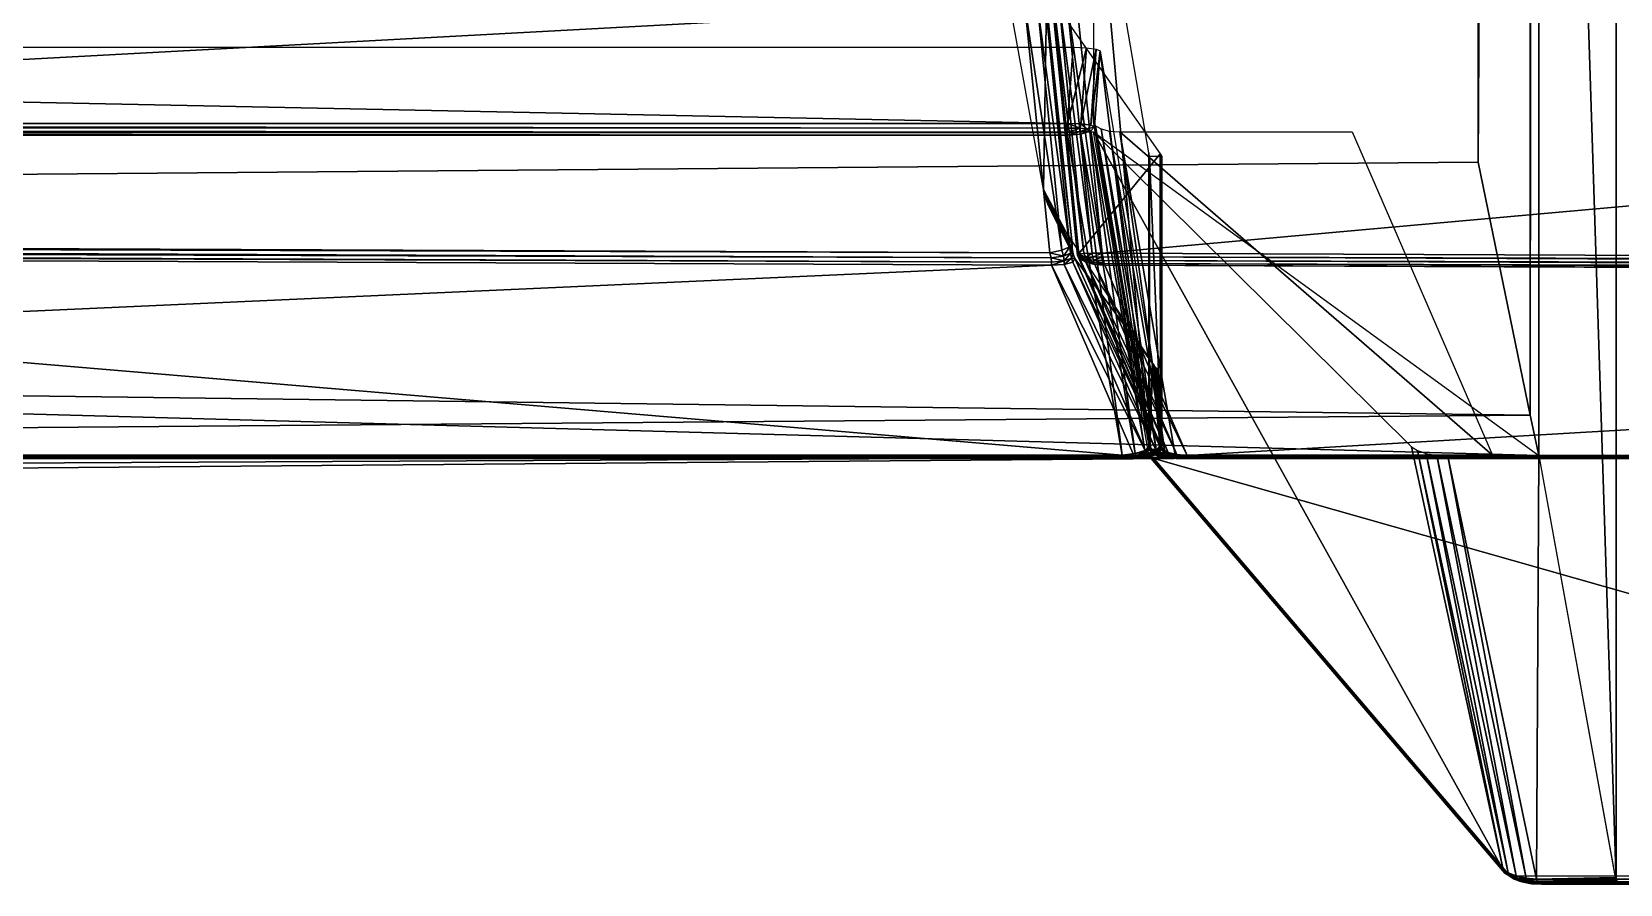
# Model space of a CAD drawing. Extents: x -683 to 86, y -225 to -3.
# Drawn here: x -88.9 to -53.58, y -225.09 to -206.13 of the extents above; entities that cross this region are included whole.
import ezdxf

# ---------------------------------------------------------------- set-up
doc = ezdxf.new("R2010")
doc.units = 0
doc.header["$MEASUREMENT"] = 0
doc.layers.get('0').update_dxf_attribs({"linetype": 'CONTINUOUS'})

msp = doc.modelspace()

# ---------------------------------------------------------------- linework, layer by layer
for points in [[(-55.388, -12.787, 1.296), (-55.58, -13.686, -0.913), (-55.58, -214.654, -0.913)], [(-55.388, -12.787, 1.296), (-55.58, -214.654, -0.913), (-55.388, -215.552, 1.296)], [(-55.58, -13.686, -0.913), (-56.735, -19.311, -12.591), (-56.735, -209.029, -12.591)], [(-55.58, -13.686, -0.913), (-56.735, -209.029, -12.591), (-55.58, -214.654, -0.913)], [(-56.735, -19.311, -12.591), (-325.08, -17.108, -7.264), (-325.08, -211.232, -7.264)], [(-56.735, -19.311, -12.591), (-325.08, -211.232, -7.264), (-56.735, -209.029, -12.591)], [(-53.668, -225.052, 18.028), (-53.668, -181.176, 18.028), (-55.388, -171.676, 1.296)], [(-53.668, -225.052, 18.028), (-55.388, -171.676, 1.296), (-55.388, -215.552, 1.296)], [(-29.579, -225.052, 61.826), (-29.579, -181.176, 61.826), (-53.668, -181.176, 18.028)], [(-29.579, -225.052, 61.826), (-53.668, -181.176, 18.028), (-53.668, -225.052, 18.028)], [(-162.328, -190.805, 146.774), (6.573, -207.399, 91.289), (-162.581, -189.091, 146.189)], [(6.437, -209.303, 91.805), (-162.717, -190.995, 146.705), (-166.467, -190.995, 145.494)], [(-162.835, -191.038, 146.753), (6.767, -209.317, 91.824), (-162.573, -190.992, 146.786)], [(-162.835, -191.038, 146.753), (6.625, -209.379, 91.754), (6.767, -209.317, 91.824)], [(-162.717, -190.995, 146.705), (6.642, -209.274, 91.873), (-162.506, -190.967, 146.771)], [(-162.717, -190.995, 146.705), (6.437, -209.303, 91.805), (6.642, -209.274, 91.873)], [(-162.573, -190.992, 146.786), (6.839, -209.221, 91.868), (-162.387, -190.906, 146.793)], [(-162.573, -190.992, 146.786), (6.767, -209.317, 91.824), (6.839, -209.221, 91.868)], [(-162.506, -190.967, 146.771), (6.792, -209.198, 91.923), (-162.349, -190.891, 146.819)], [(-162.506, -190.967, 146.771), (6.642, -209.274, 91.873), (6.792, -209.198, 91.923)], [(-162.387, -190.906, 146.793), (6.826, -209.113, 91.874), (-162.328, -190.805, 146.774)], [(-162.387, -190.906, 146.793), (6.839, -209.221, 91.868), (6.826, -209.113, 91.874)], [(-162.349, -190.891, 146.819), (6.846, -209.095, 91.942), (-162.291, -190.789, 146.836)], [(-162.349, -190.891, 146.819), (6.792, -209.198, 91.923), (6.846, -209.095, 91.942)], [(-162.328, -190.805, 146.774), (6.826, -209.113, 91.874), (6.573, -207.399, 91.289)], [(3.431, -211.397, 86.69), (-164.184, -192.99, 141.775), (-164.168, -193.02, 141.62)], [(3.215, -211.394, 86.626), (-164.168, -193.02, 141.62), (-164.097, -193.012, 141.445)], [(3.431, -211.397, 86.69), (-164.168, -193.02, 141.62), (3.215, -211.394, 86.626)], [(3.059, -211.342, 86.567), (-164.097, -193.012, 141.445), (-163.991, -192.968, 141.296)], [(3.215, -211.394, 86.626), (-164.097, -193.012, 141.445), (3.059, -211.342, 86.567)], [(-3.931, -205.783, 87.686), (2.996, -211.253, 86.526), (-163.991, -192.968, 141.296)], [(3.059, -211.342, 86.567), (-163.991, -192.968, 141.296), (2.996, -211.253, 86.526)], [(-64.063, -215.318, 17.992), (-64.063, -208.818, 17.992), (-65.294, -201.633, 1.412)], [(-64.063, -215.318, 17.992), (-65.294, -201.633, 1.412), (-65.294, -208.134, 1.412)], [(-66.334, -205.514, 90.853), (-66.402, -209.633, 88.822), (-67.2, -205.246, 89.194)], [(-66.817, -205.542, 91.071), (-65.993, -210.985, 90.222), (-66.54, -205.539, 91.03)], [(-66.817, -205.542, 91.071), (-66.261, -211.045, 90.257), (-65.993, -210.985, 90.222)], [(-66.54, -205.539, 91.03), (-65.814, -210.912, 90.152), (-66.362, -205.529, 90.95)], [(-66.54, -205.539, 91.03), (-65.993, -210.985, 90.222), (-65.814, -210.912, 90.152)], [(-66.334, -205.514, 90.853), (-65.767, -210.845, 90.063), (-66.402, -209.633, 88.822)], [(-66.362, -205.529, 90.95), (-65.767, -210.845, 90.063), (-66.334, -205.514, 90.853)], [(-66.362, -205.529, 90.95), (-65.814, -210.912, 90.152), (-65.767, -210.845, 90.063)], [(-66.215, -205.402, 90.867), (-65.618, -211.076, 90.096), (-66.186, -205.38, 90.941)], [(-65.649, -211.098, 90.025), (-66.215, -205.402, 90.867), (-63.808, -208.845, 79.016)], [(-66.215, -205.402, 90.867), (-65.649, -211.098, 90.025), (-65.618, -211.076, 90.096)], [(-66.186, -205.38, 90.941), (-65.503, -211.059, 90.153), (-66.073, -205.362, 90.999)], [(-66.186, -205.38, 90.941), (-65.618, -211.076, 90.096), (-65.503, -211.059, 90.153)], [(-66.073, -205.362, 90.999), (-65.32, -211.05, 90.187), (-65.894, -205.35, 91.033)], [(-66.073, -205.362, 90.999), (-65.503, -211.059, 90.153), (-65.32, -211.05, 90.187)], [(-65.894, -205.35, 91.033), (-65.099, -211.05, 90.192), (-65.674, -205.346, 91.035)], [(-65.894, -205.35, 91.033), (-65.32, -211.05, 90.187), (-65.099, -211.05, 90.192)], [(-65.868, -208.165, 1.495), (-149.039, -208.165, 3.172), (-148.915, -206.473, 3.817)], [(-65.868, -208.165, 1.495), (-148.915, -206.473, 3.817), (-65.744, -206.473, 2.14)], [(-65.868, -208.165, 1.495), (-65.744, -206.473, 2.14), (-65.449, -206.484, 2.158)], [(-65.868, -208.165, 1.495), (-65.449, -206.484, 2.158), (-65.573, -208.175, 1.513)], [(-65.573, -208.175, 1.513), (-65.449, -206.484, 2.158), (-65.229, -206.512, 2.218)], [(-65.573, -208.175, 1.513), (-65.229, -206.512, 2.218), (-65.352, -208.203, 1.573)], [(-65.352, -208.203, 1.573), (-65.229, -206.512, 2.218), (-65.144, -206.55, 2.305)], [(-65.352, -208.203, 1.573), (-65.144, -206.55, 2.305), (-65.267, -208.241, 1.66)], [(-64.055, -215.34, 18.041), (-65.267, -208.241, 1.66), (-65.144, -206.55, 2.305)], [(-64.055, -215.34, 18.041), (-65.144, -206.55, 2.305), (-63.99, -213.553, 18.38)], [(-65.869, -208.429, 1.6), (-149.072, -208.429, 3.277), (-149.07, -208.366, 3.199)], [(-65.874, -208.366, 1.521), (-149.07, -208.366, 3.199), (-149.058, -208.268, 3.163)], [(-65.869, -208.429, 1.6), (-149.07, -208.366, 3.199), (-65.874, -208.366, 1.521)], [(-65.873, -208.269, 1.483), (-149.058, -208.268, 3.163), (-149.039, -208.165, 3.172)], [(-65.874, -208.366, 1.521), (-149.058, -208.268, 3.163), (-65.873, -208.269, 1.483)], [(-65.873, -208.269, 1.483), (-149.039, -208.165, 3.172), (-65.868, -208.165, 1.495)], [(-65.874, -208.366, 1.521), (-65.873, -208.269, 1.483), (-65.59, -208.275, 1.502)], [(-65.874, -208.366, 1.521), (-65.59, -208.275, 1.502), (-65.591, -208.343, 1.529)], [(-65.869, -208.429, 1.6), (-65.874, -208.366, 1.521), (-65.591, -208.343, 1.529)], [(-65.868, -208.165, 1.495), (-65.59, -208.275, 1.502), (-65.873, -208.269, 1.483)], [(-65.869, -208.429, 1.6), (-65.591, -208.343, 1.529), (-65.574, -208.404, 1.604)], [(-64.65, -215.543, 18.018), (-65.869, -208.429, 1.6), (-65.574, -208.404, 1.604)], [(-65.868, -208.165, 1.495), (-65.573, -208.175, 1.513), (-65.59, -208.275, 1.502)], [(-65.435, -208.295, 1.544), (-65.591, -208.343, 1.529), (-65.59, -208.275, 1.502)], [(-65.353, -208.335, 1.626), (-65.591, -208.343, 1.529), (-65.435, -208.295, 1.544)], [(-65.353, -208.335, 1.626), (-65.574, -208.404, 1.604), (-65.591, -208.343, 1.529)], [(-65.573, -208.175, 1.513), (-65.435, -208.295, 1.544), (-65.59, -208.275, 1.502)], [(-64.361, -215.511, 18.012), (-65.574, -208.404, 1.604), (-65.353, -208.335, 1.626)], [(-64.65, -215.543, 18.018), (-65.574, -208.404, 1.604), (-64.361, -215.511, 18.012)], [(-65.573, -208.175, 1.513), (-65.352, -208.203, 1.573), (-65.435, -208.295, 1.544)], [(-65.267, -208.241, 1.66), (-65.435, -208.295, 1.544), (-65.352, -208.203, 1.573)], [(-65.267, -208.241, 1.66), (-65.353, -208.335, 1.626), (-65.435, -208.295, 1.544)], [(-64.146, -215.438, 18.021), (-65.353, -208.335, 1.626), (-65.267, -208.241, 1.66)], [(-64.361, -215.511, 18.012), (-65.353, -208.335, 1.626), (-64.146, -215.438, 18.021)], [(-64.063, -215.318, 17.992), (-65.294, -208.134, 1.412), (-65.25, -208.218, 1.411)], [(-64.146, -215.438, 18.021), (-65.267, -208.241, 1.66), (-64.055, -215.34, 18.041)], [(-64.063, -215.318, 17.992), (-65.25, -208.218, 1.411), (-64.019, -215.398, 17.982)], [(-64.019, -215.398, 17.982), (-65.25, -208.218, 1.411), (-65.122, -208.289, 1.408)], [(-64.019, -215.398, 17.982), (-65.122, -208.289, 1.408), (-63.892, -215.469, 17.979)], [(-63.892, -215.469, 17.979), (-65.122, -208.289, 1.408), (-64.932, -208.336, 1.404)], [(-63.892, -215.469, 17.979), (-64.932, -208.336, 1.404), (-63.7, -215.52, 17.984)], [(-63.7, -215.52, 17.984), (-64.932, -208.336, 1.404), (-64.707, -208.353, 1.4)], [(-64.707, -208.353, 1.4), (-59.541, -208.353, 1.296), (-56.417, -215.543, 17.852)], [(-64.707, -208.353, 1.4), (-56.417, -215.543, 17.852), (-63.474, -215.544, 17.994)], [(-63.7, -215.52, 17.984), (-64.707, -208.353, 1.4), (-63.474, -215.544, 17.994)], [(-65.649, -211.098, 90.025), (-63.808, -208.845, 79.016), (-63.801, -215.331, 79.017)], [(-64.058, -215.356, 18.091), (-64.058, -208.85, 18.08), (-64.063, -208.818, 17.992)], [(-64.058, -215.356, 18.091), (-64.063, -208.818, 17.992), (-64.063, -215.318, 17.992)], [(-64.053, -215.388, 18.198), (-64.053, -208.876, 18.183), (-64.058, -208.85, 18.08)], [(-64.053, -215.388, 18.198), (-64.058, -208.85, 18.08), (-64.058, -215.356, 18.091)], [(-64.049, -215.41, 18.297), (-64.05, -208.894, 18.286), (-64.053, -208.876, 18.183)], [(-64.049, -215.41, 18.297), (-64.053, -208.876, 18.183), (-64.053, -215.388, 18.198)], [(-64.048, -215.417, 18.373), (-64.048, -208.9, 18.373), (-64.05, -208.894, 18.286)], [(-64.048, -215.417, 18.373), (-64.05, -208.894, 18.286), (-64.049, -215.41, 18.297)], [(-63.77, -215.417, 78.636), (-63.77, -208.9, 78.636), (-64.048, -208.9, 18.373)], [(-63.77, -215.417, 78.636), (-64.048, -208.9, 18.373), (-64.048, -215.417, 18.373)], [(-63.801, -215.331, 79.017), (-63.808, -208.845, 79.016), (-63.793, -208.866, 78.929)], [(-63.801, -215.331, 79.017), (-63.793, -208.866, 78.929), (-63.789, -215.351, 78.929)], [(-63.789, -215.351, 78.929), (-63.793, -208.866, 78.929), (-63.781, -208.884, 78.826)], [(-63.789, -215.351, 78.929), (-63.781, -208.884, 78.826), (-63.779, -215.374, 78.826)], [(-63.779, -215.374, 78.826), (-63.781, -208.884, 78.826), (-63.773, -208.896, 78.723)], [(-63.779, -215.374, 78.826), (-63.773, -208.896, 78.723), (-63.772, -215.397, 78.723)], [(-63.772, -215.397, 78.723), (-63.773, -208.896, 78.723), (-63.77, -208.9, 78.636)], [(-63.772, -215.397, 78.723), (-63.77, -208.9, 78.636), (-63.77, -215.417, 78.636)], [(-65.763, -210.95, 89.992), (-66.373, -209.77, 88.784), (-66.402, -209.633, 88.822)], [(-65.763, -210.95, 89.992), (-66.402, -209.633, 88.822), (-65.767, -210.845, 90.063)], [(-65.74, -211.07, 89.909), (-66.338, -209.89, 88.702), (-66.373, -209.77, 88.784)], [(-65.74, -211.07, 89.909), (-66.373, -209.77, 88.784), (-65.763, -210.95, 89.992)], [(-65.704, -211.173, 89.838), (-66.307, -209.961, 88.597), (-66.338, -209.89, 88.702)], [(-65.704, -211.173, 89.838), (-66.338, -209.89, 88.702), (-65.74, -211.07, 89.909)], [(-65.704, -211.173, 89.838), (-63.941, -213.55, 78.713), (-66.307, -209.961, 88.597)], [(-66.261, -211.045, 90.257), (-161.606, -210.649, 95.59), (-161.58, -210.758, 95.55)], [(-66.261, -211.045, 90.257), (-161.58, -210.758, 95.55), (-66.236, -211.154, 90.215)], [(-66.236, -211.154, 90.215), (-161.58, -210.758, 95.55), (-161.567, -210.856, 95.47)], [(-66.222, -211.253, 90.138), (-161.567, -210.856, 95.47), (-161.568, -210.92, 95.377)], [(-66.236, -211.154, 90.215), (-161.567, -210.856, 95.47), (-66.222, -211.253, 90.138)], [(-65.767, -210.845, 90.063), (-65.814, -210.912, 90.152), (-65.803, -211.051, 90.097)], [(-65.767, -210.845, 90.063), (-65.803, -211.051, 90.097), (-65.763, -210.95, 89.992)], [(-66.222, -211.253, 90.138), (-161.568, -210.92, 95.377), (-66.223, -211.317, 90.045)], [(-66.261, -211.045, 90.257), (-65.962, -211.119, 90.171), (-65.993, -210.985, 90.222)], [(-66.261, -211.045, 90.257), (-66.236, -211.154, 90.215), (-65.962, -211.119, 90.171)], [(-66.236, -211.154, 90.215), (-65.944, -211.225, 90.094), (-65.962, -211.119, 90.171)], [(-66.236, -211.154, 90.215), (-66.222, -211.253, 90.138), (-65.944, -211.225, 90.094)], [(-66.223, -211.317, 90.045), (-65.941, -211.301, 89.991), (-65.944, -211.225, 90.094)], [(-66.223, -211.317, 90.045), (-65.944, -211.225, 90.094), (-66.222, -211.253, 90.138)], [(-65.814, -210.912, 90.152), (-65.993, -210.985, 90.222), (-65.962, -211.119, 90.171)], [(-65.814, -210.912, 90.152), (-65.962, -211.119, 90.171), (-65.803, -211.051, 90.097)], [(-65.803, -211.051, 90.097), (-65.962, -211.119, 90.171), (-65.944, -211.225, 90.094)], [(-65.803, -211.051, 90.097), (-65.944, -211.225, 90.094), (-65.783, -211.164, 90.018)], [(-65.941, -211.301, 89.991), (-65.783, -211.164, 90.018), (-65.944, -211.225, 90.094)], [(-65.941, -211.301, 89.991), (-65.753, -211.249, 89.916), (-65.783, -211.164, 90.018)], [(-65.941, -211.301, 89.991), (-63.896, -215.442, 79.009), (-65.753, -211.249, 89.916)], [(-65.74, -211.07, 89.909), (-65.763, -210.95, 89.992), (-65.803, -211.051, 90.097)], [(-65.74, -211.07, 89.909), (-65.803, -211.051, 90.097), (-65.783, -211.164, 90.018)], [(-65.704, -211.173, 89.838), (-65.74, -211.07, 89.909), (-65.783, -211.164, 90.018)], [(-65.704, -211.173, 89.838), (-65.783, -211.164, 90.018), (-65.753, -211.249, 89.916)], [(-65.753, -211.249, 89.916), (-63.813, -215.346, 78.978), (-65.704, -211.173, 89.838)], [(-65.753, -211.249, 89.916), (-63.896, -215.442, 79.009), (-63.813, -215.346, 78.978)], [(-65.704, -211.173, 89.838), (-63.813, -215.346, 78.978), (-63.941, -213.55, 78.713)], [(-65.649, -211.098, 90.025), (-65.554, -211.159, 90.087), (-65.618, -211.076, 90.096)], [(-65.649, -211.098, 90.025), (-65.594, -211.18, 90.014), (-65.554, -211.159, 90.087)], [(-65.649, -211.098, 90.025), (-63.801, -215.331, 79.017), (-63.756, -215.413, 79.017)], [(-65.649, -211.098, 90.025), (-63.756, -215.413, 79.017), (-65.594, -211.18, 90.014)], [(-65.618, -211.076, 90.096), (-65.461, -211.141, 90.134), (-65.503, -211.059, 90.153)], [(-65.618, -211.076, 90.096), (-65.554, -211.159, 90.087), (-65.461, -211.141, 90.134)], [(-65.594, -211.18, 90.014), (-65.444, -211.218, 90.074), (-65.554, -211.159, 90.087)], [(-65.594, -211.18, 90.014), (-65.458, -211.251, 90.002), (-65.444, -211.218, 90.074)], [(-65.594, -211.18, 90.014), (-63.756, -215.413, 79.017), (-63.628, -215.483, 79.011)], [(-65.594, -211.18, 90.014), (-63.628, -215.483, 79.011), (-65.458, -211.251, 90.002)], [(-65.554, -211.159, 90.087), (-65.407, -211.19, 90.113), (-65.461, -211.141, 90.134)], [(-65.554, -211.159, 90.087), (-65.444, -211.218, 90.074), (-65.407, -211.19, 90.113)], [(-65.32, -211.05, 90.187), (-65.503, -211.059, 90.153), (-65.461, -211.141, 90.134)], [(-65.32, -211.05, 90.187), (-65.461, -211.141, 90.134), (-65.312, -211.138, 90.161)], [(-65.312, -211.138, 90.161), (-65.461, -211.141, 90.134), (-65.407, -211.19, 90.113)], [(-65.262, -211.301, 89.99), (-65.444, -211.218, 90.074), (-65.458, -211.251, 90.002)], [(-65.458, -211.251, 90.002), (-63.628, -215.483, 79.011), (-63.435, -215.531, 78.999)], [(-65.458, -211.251, 90.002), (-63.435, -215.531, 78.999), (-65.262, -211.301, 89.99)], [(-65.285, -211.258, 90.067), (-65.407, -211.19, 90.113), (-65.444, -211.218, 90.074)], [(-65.262, -211.301, 89.99), (-65.285, -211.258, 90.067), (-65.444, -211.218, 90.074)], [(-65.312, -211.138, 90.161), (-65.407, -211.19, 90.113), (-65.287, -211.205, 90.121)], [(-65.285, -211.258, 90.067), (-65.287, -211.205, 90.121), (-65.407, -211.19, 90.113)], [(-65.099, -211.05, 90.192), (-65.32, -211.05, 90.187), (-65.312, -211.138, 90.161)], [(-65.099, -211.05, 90.192), (-65.312, -211.138, 90.161), (-65.086, -211.135, 90.169)], [(-65.086, -211.135, 90.169), (-65.312, -211.138, 90.161), (-65.287, -211.205, 90.121)], [(-65.086, -211.135, 90.169), (-65.287, -211.205, 90.121), (-65.069, -211.217, 90.121)], [(-65.052, -211.282, 90.054), (-65.069, -211.217, 90.121), (-65.287, -211.205, 90.121)], [(-65.052, -211.282, 90.054), (-65.287, -211.205, 90.121), (-65.285, -211.258, 90.067)], [(2.894, -211.333, 86.39), (-65.099, -211.05, 90.192), (-65.086, -211.135, 90.169)], [(2.894, -211.333, 86.39), (-65.086, -211.135, 90.169), (3.219, -211.417, 86.347)], [(3.219, -211.417, 86.347), (-65.086, -211.135, 90.169), (-65.069, -211.217, 90.121)], [(3.219, -211.417, 86.347), (-65.069, -211.217, 90.121), (3.593, -211.499, 86.277)], [(3.593, -211.499, 86.277), (-65.069, -211.217, 90.121), (-65.052, -211.282, 90.054)], [(-66.223, -211.317, 90.045), (-64.105, -215.515, 79.029), (-65.941, -211.301, 89.991)], [(-66.223, -211.317, 90.045), (-64.392, -215.55, 79.035), (-64.105, -215.515, 79.029)], [(-65.941, -211.301, 89.991), (-64.105, -215.515, 79.029), (-63.896, -215.442, 79.009)], [(-65.036, -211.322, 89.979), (-65.052, -211.282, 90.054), (-65.285, -211.258, 90.067)], [(-65.036, -211.322, 89.979), (-65.285, -211.258, 90.067), (-65.262, -211.301, 89.99)], [(-65.262, -211.301, 89.99), (-63.435, -215.531, 78.999), (-63.207, -215.55, 78.981)], [(-65.262, -211.301, 89.99), (-63.207, -215.55, 78.981), (-65.036, -211.322, 89.979)], [(3.593, -211.499, 86.277), (-65.052, -211.282, 90.054), (3.959, -211.566, 86.192)], [(3.959, -211.566, 86.192), (-65.052, -211.282, 90.054), (-65.036, -211.322, 89.979)], [(-64.055, -215.34, 18.041), (-63.99, -213.553, 18.38), (-63.983, -213.592, 18.495)], [(-64.055, -215.34, 18.041), (-63.983, -213.592, 18.495), (-64.048, -215.377, 18.157)], [(-64.048, -215.377, 18.157), (-63.983, -213.592, 18.495), (-63.978, -213.621, 18.632)], [(-64.048, -215.377, 18.157), (-63.978, -213.621, 18.632), (-64.043, -215.406, 18.294)], [(-64.043, -215.406, 18.294), (-63.978, -213.621, 18.632), (-63.976, -213.631, 18.753)], [(-64.043, -215.406, 18.294), (-63.976, -213.631, 18.753), (-64.041, -215.417, 18.415)], [(-63.802, -215.417, 71.794), (-64.041, -215.417, 18.415), (-63.976, -213.631, 18.753)], [(-63.802, -215.417, 71.794), (-63.976, -213.631, 18.753), (-63.801, -213.591, 71.794)], [(-63.799, -215.368, 78.86), (-63.917, -213.583, 78.595), (-63.941, -213.55, 78.713)], [(-63.799, -215.368, 78.86), (-63.941, -213.55, 78.713), (-63.813, -215.346, 78.978)], [(-63.788, -215.394, 78.722), (-63.897, -213.606, 78.458), (-63.917, -213.583, 78.595)], [(-63.788, -215.394, 78.722), (-63.917, -213.583, 78.595), (-63.799, -215.368, 78.86)], [(-63.783, -215.417, 78.603), (-63.885, -213.614, 78.337), (-63.897, -213.606, 78.458)], [(-63.783, -215.417, 78.603), (-63.897, -213.606, 78.458), (-63.788, -215.394, 78.722)], [(-63.783, -215.417, 78.603), (-63.791, -213.594, 76.794), (-63.885, -213.614, 78.337)], [(-63.802, -215.417, 71.794), (-63.801, -213.591, 71.794), (-63.801, -213.591, 71.921)], [(-63.802, -215.417, 71.794), (-63.801, -213.591, 71.921), (-63.801, -215.417, 71.921)], [(-63.801, -215.417, 71.921), (-63.801, -213.591, 71.921), (-63.8, -213.591, 72.048)], [(-63.801, -215.417, 71.921), (-63.8, -213.591, 72.048), (-63.8, -215.417, 72.048)], [(-63.78, -215.417, 76.413), (-63.8, -215.417, 72.175), (-63.8, -213.591, 72.175)], [(-63.78, -215.417, 76.413), (-63.8, -213.591, 72.175), (-63.78, -213.591, 76.413)], [(-63.8, -215.417, 72.048), (-63.8, -213.591, 72.048), (-63.8, -213.591, 72.175)], [(-63.8, -215.417, 72.048), (-63.8, -213.591, 72.175), (-63.8, -215.417, 72.175)], [(-63.779, -215.417, 76.667), (-63.787, -213.593, 76.667), (-63.791, -213.594, 76.794)], [(-63.783, -215.417, 78.603), (-63.779, -215.417, 76.794), (-63.791, -213.594, 76.794)], [(-63.779, -215.417, 76.667), (-63.791, -213.594, 76.794), (-63.779, -215.417, 76.794)], [(-63.78, -215.417, 76.54), (-63.784, -213.592, 76.54), (-63.787, -213.593, 76.667)], [(-63.78, -215.417, 76.54), (-63.787, -213.593, 76.667), (-63.779, -215.417, 76.667)], [(-63.78, -215.417, 76.413), (-63.78, -213.591, 76.413), (-63.784, -213.592, 76.54)], [(-63.78, -215.417, 76.413), (-63.784, -213.592, 76.54), (-63.78, -215.417, 76.54)], [(-64.361, -215.511, 18.012), (-64.146, -215.438, 18.021), (-64.144, -215.482, 18.144)], [(-64.361, -215.511, 18.012), (-64.144, -215.482, 18.144), (-64.344, -215.55, 18.135)], [(-64.144, -215.482, 18.144), (-64.339, -215.576, 18.264), (-64.344, -215.55, 18.135)], [(-64.144, -215.482, 18.144), (-64.139, -215.508, 18.274), (-64.339, -215.576, 18.264)], [(-64.055, -215.34, 18.041), (-64.144, -215.482, 18.144), (-64.146, -215.438, 18.021)], [(-64.055, -215.34, 18.041), (-64.048, -215.377, 18.157), (-64.144, -215.482, 18.144)], [(-64.048, -215.377, 18.157), (-64.139, -215.508, 18.274), (-64.144, -215.482, 18.144)], [(-64.048, -215.377, 18.157), (-64.043, -215.406, 18.294), (-64.139, -215.508, 18.274)], [(-64.041, -215.417, 18.415), (-64.139, -215.508, 18.274), (-64.043, -215.406, 18.294)], [(-64.041, -215.417, 18.415), (-64.132, -215.517, 18.406), (-64.139, -215.508, 18.274)], [(-63.889, -215.517, 71.802), (-64.132, -215.517, 18.406), (-64.041, -215.417, 18.415)], [(-63.896, -215.442, 79.009), (-64.105, -215.515, 79.029), (-64.079, -215.551, 78.899)], [(-63.896, -215.442, 79.009), (-64.079, -215.551, 78.899), (-63.885, -215.48, 78.879)], [(-64.067, -215.577, 78.768), (-63.885, -215.48, 78.879), (-64.079, -215.551, 78.899)], [(-64.067, -215.577, 78.768), (-63.874, -215.505, 78.749), (-63.885, -215.48, 78.879)], [(-64.063, -215.318, 17.992), (-64.019, -215.398, 17.982), (-63.992, -215.438, 18.088)], [(-64.063, -215.318, 17.992), (-63.992, -215.438, 18.088), (-64.058, -215.356, 18.091)], [(-64.058, -215.356, 18.091), (-63.992, -215.438, 18.088), (-63.987, -215.468, 18.188)], [(-64.058, -215.356, 18.091), (-63.987, -215.468, 18.188), (-64.053, -215.388, 18.198)], [(-64.049, -215.41, 18.297), (-64.053, -215.388, 18.198), (-63.987, -215.468, 18.188)], [(-64.048, -215.417, 18.373), (-64.049, -215.41, 18.297), (-63.984, -215.485, 18.281)], [(-64.049, -215.41, 18.297), (-63.987, -215.468, 18.188), (-63.984, -215.485, 18.281)], [(-64.048, -215.417, 18.373), (-63.984, -215.485, 18.281), (-64.003, -215.495, 18.37)], [(-63.77, -215.417, 78.636), (-64.048, -215.417, 18.373), (-64.003, -215.495, 18.37)], [(-63.889, -215.517, 71.802), (-64.041, -215.417, 18.415), (-63.802, -215.417, 71.794)], [(-64.019, -215.398, 17.982), (-63.892, -215.469, 17.979), (-63.886, -215.505, 18.081)], [(-64.019, -215.398, 17.982), (-63.886, -215.505, 18.081), (-63.992, -215.438, 18.088)], [(-63.77, -215.417, 78.636), (-64.003, -215.495, 18.37), (-63.725, -215.495, 78.629)], [(-64.003, -215.495, 18.37), (-63.984, -215.485, 18.281), (-63.878, -215.551, 18.275)], [(-64.003, -215.495, 18.37), (-63.878, -215.551, 18.275), (-63.876, -215.561, 18.367)], [(-63.992, -215.438, 18.088), (-63.886, -215.505, 18.081), (-63.881, -215.534, 18.181)], [(-63.992, -215.438, 18.088), (-63.881, -215.534, 18.181), (-63.987, -215.468, 18.188)], [(-63.984, -215.485, 18.281), (-63.987, -215.468, 18.188), (-63.881, -215.534, 18.181)], [(-63.984, -215.485, 18.281), (-63.881, -215.534, 18.181), (-63.878, -215.551, 18.275)], [(-63.813, -215.346, 78.978), (-63.896, -215.442, 79.009), (-63.885, -215.48, 78.879)], [(-63.802, -215.417, 71.794), (-63.801, -215.417, 71.921), (-63.893, -215.52, 71.927)], [(-63.802, -215.417, 71.794), (-63.893, -215.52, 71.927), (-63.889, -215.517, 71.802)], [(-63.801, -215.417, 71.921), (-63.8, -215.417, 72.048), (-63.893, -215.52, 72.054)], [(-63.801, -215.417, 71.921), (-63.893, -215.52, 72.054), (-63.893, -215.52, 71.927)], [(-63.8, -215.417, 72.175), (-63.887, -215.517, 72.184), (-63.893, -215.52, 72.054)], [(-63.8, -215.417, 72.175), (-63.893, -215.52, 72.054), (-63.8, -215.417, 72.048)], [(-63.7, -215.52, 17.984), (-63.886, -215.505, 18.081), (-63.892, -215.469, 17.979)], [(-63.868, -215.517, 76.421), (-63.887, -215.517, 72.184), (-63.8, -215.417, 72.175)], [(-63.813, -215.346, 78.978), (-63.885, -215.48, 78.879), (-63.799, -215.368, 78.86)], [(-63.788, -215.394, 78.722), (-63.799, -215.368, 78.86), (-63.885, -215.48, 78.879)], [(-63.788, -215.394, 78.722), (-63.885, -215.48, 78.879), (-63.874, -215.505, 78.749)], [(-63.725, -215.495, 78.629), (-63.876, -215.561, 18.367), (-63.598, -215.561, 78.622)], [(-63.783, -215.417, 78.603), (-63.788, -215.394, 78.722), (-63.874, -215.505, 78.749)], [(-63.783, -215.417, 78.603), (-63.874, -215.505, 78.749), (-63.864, -215.517, 78.622)], [(-63.78, -215.417, 76.413), (-63.78, -215.417, 76.54), (-63.872, -215.52, 76.545)], [(-63.78, -215.417, 76.413), (-63.872, -215.52, 76.545), (-63.868, -215.517, 76.421)], [(-63.78, -215.417, 76.54), (-63.871, -215.52, 76.673), (-63.872, -215.52, 76.545)], [(-63.779, -215.417, 76.794), (-63.866, -215.517, 76.803), (-63.871, -215.52, 76.673)], [(-63.779, -215.417, 76.794), (-63.871, -215.52, 76.673), (-63.779, -215.417, 76.667)], [(-63.78, -215.417, 76.54), (-63.779, -215.417, 76.667), (-63.871, -215.52, 76.673)], [(-63.868, -215.517, 76.421), (-63.8, -215.417, 72.175), (-63.78, -215.417, 76.413)], [(-63.864, -215.517, 78.622), (-63.866, -215.517, 76.803), (-63.779, -215.417, 76.794)], [(-63.864, -215.517, 78.622), (-63.779, -215.417, 76.794), (-63.783, -215.417, 78.603)], [(-63.801, -215.331, 79.017), (-63.789, -215.351, 78.929), (-63.723, -215.44, 78.919)], [(-63.801, -215.331, 79.017), (-63.723, -215.44, 78.919), (-63.756, -215.413, 79.017)], [(-63.789, -215.351, 78.929), (-63.779, -215.374, 78.826), (-63.712, -215.463, 78.823)], [(-63.789, -215.351, 78.929), (-63.712, -215.463, 78.823), (-63.723, -215.44, 78.919)], [(-63.772, -215.397, 78.723), (-63.712, -215.463, 78.823), (-63.779, -215.374, 78.826)], [(-63.77, -215.417, 78.636), (-63.707, -215.481, 78.726), (-63.772, -215.397, 78.723)], [(-63.772, -215.397, 78.723), (-63.707, -215.481, 78.726), (-63.712, -215.463, 78.823)], [(-63.77, -215.417, 78.636), (-63.725, -215.495, 78.629), (-63.707, -215.481, 78.726)], [(-63.756, -215.413, 79.017), (-63.723, -215.44, 78.919), (-63.616, -215.511, 78.914)], [(-63.756, -215.413, 79.017), (-63.616, -215.511, 78.914), (-63.628, -215.483, 79.011)], [(-63.725, -215.495, 78.629), (-63.601, -215.55, 78.72), (-63.707, -215.481, 78.726)], [(-63.725, -215.495, 78.629), (-63.598, -215.561, 78.622), (-63.601, -215.55, 78.72)], [(-63.723, -215.44, 78.919), (-63.712, -215.463, 78.823), (-63.606, -215.535, 78.817)], [(-63.723, -215.44, 78.919), (-63.606, -215.535, 78.817), (-63.616, -215.511, 78.914)], [(-63.707, -215.481, 78.726), (-63.606, -215.535, 78.817), (-63.712, -215.463, 78.823)], [(-63.707, -215.481, 78.726), (-63.601, -215.55, 78.72), (-63.606, -215.535, 78.817)], [(-63.435, -215.531, 78.999), (-63.628, -215.483, 79.011), (-63.616, -215.511, 78.914)], [(-56.182, -224.768, 18.358), (-58.216, -215.361, 1.349), (-58.089, -215.442, 1.348)], [(-56.182, -224.768, 18.358), (-58.089, -215.442, 1.348), (-56.071, -224.836, 18.322)], [(-56.071, -224.836, 18.322), (-58.089, -215.442, 1.348), (-57.891, -215.51, 1.345)], [(-55.388, -215.552, 1.296), (-326.92, -216.881, 4.474), (-327.253, -217.785, 6.693)], [(-160.182, -215.585, 83.249), (-64.392, -215.55, 79.035), (-160.2, -215.55, 83.364)], [(-160.182, -215.585, 83.249), (-64.38, -215.584, 78.918), (-64.392, -215.55, 79.035)], [(-160.164, -215.61, 83.11), (-64.38, -215.584, 78.918), (-160.182, -215.585, 83.249)], [(-160.164, -215.61, 83.11), (-64.368, -215.61, 78.781), (-64.38, -215.584, 78.918)], [(-160.149, -215.62, 82.989), (-64.368, -215.61, 78.781), (-160.164, -215.61, 83.11)], [(-160.149, -215.62, 82.989), (-64.358, -215.62, 78.661), (-64.368, -215.61, 78.781)], [(-159.856, -215.62, 80.929), (-64.367, -215.62, 76.822), (-159.874, -215.62, 81.058)], [(-159.838, -215.62, 80.8), (-64.368, -215.62, 76.693), (-159.856, -215.62, 80.929)], [(-159.856, -215.62, 80.929), (-64.368, -215.62, 76.693), (-64.367, -215.62, 76.822)], [(-159.819, -215.62, 80.671), (-64.368, -215.62, 76.565), (-159.838, -215.62, 80.8)], [(-159.838, -215.62, 80.8), (-64.368, -215.62, 76.565), (-64.368, -215.62, 76.693)], [(-159.819, -215.62, 80.671), (-64.369, -215.62, 76.437), (-64.368, -215.62, 76.565)], [(-159.17, -215.62, 76.112), (-64.388, -215.62, 72.202), (-159.189, -215.62, 76.241)], [(-159.152, -215.62, 75.983), (-64.389, -215.62, 72.074), (-159.17, -215.62, 76.112)], [(-159.17, -215.62, 76.112), (-64.389, -215.62, 72.074), (-64.388, -215.62, 72.202)], [(-159.133, -215.62, 75.854), (-64.389, -215.62, 71.946), (-159.152, -215.62, 75.983)], [(-159.152, -215.62, 75.983), (-64.389, -215.62, 71.946), (-64.389, -215.62, 72.074)], [(-159.133, -215.62, 75.854), (-64.39, -215.62, 71.818), (-64.389, -215.62, 71.946)], [(-64.641, -215.609, 18.266), (-151.184, -215.61, 20.012), (-151.167, -215.581, 19.876)], [(-64.637, -215.62, 18.385), (-151.184, -215.61, 20.012), (-64.641, -215.609, 18.266)], [(-64.646, -215.581, 18.132), (-151.167, -215.581, 19.876), (-151.151, -215.544, 19.762)], [(-64.641, -215.609, 18.266), (-151.167, -215.581, 19.876), (-64.646, -215.581, 18.132)], [(-64.646, -215.581, 18.132), (-151.151, -215.544, 19.762), (-64.65, -215.543, 18.018)], [(-64.65, -215.543, 18.018), (-64.361, -215.511, 18.012), (-64.344, -215.55, 18.135)], [(-64.65, -215.543, 18.018), (-64.344, -215.55, 18.135), (-64.646, -215.581, 18.132)], [(-64.641, -215.609, 18.266), (-64.646, -215.581, 18.132), (-64.344, -215.55, 18.135)], [(-64.641, -215.609, 18.266), (-64.344, -215.55, 18.135), (-64.339, -215.576, 18.264)], [(-64.637, -215.62, 18.385), (-64.641, -215.609, 18.266), (-64.339, -215.576, 18.264)], [(-64.637, -215.62, 18.385), (-64.339, -215.576, 18.264), (-64.347, -215.59, 18.395)], [(-64.39, -215.62, 71.818), (-64.637, -215.62, 18.385), (-64.347, -215.59, 18.395)], [(-64.392, -215.55, 79.035), (-64.079, -215.551, 78.899), (-64.105, -215.515, 79.029)], [(-64.392, -215.55, 79.035), (-64.38, -215.584, 78.918), (-64.079, -215.551, 78.899)], [(-64.39, -215.62, 71.818), (-64.101, -215.59, 71.81), (-64.09, -215.588, 71.935)], [(-64.39, -215.62, 71.818), (-64.09, -215.588, 71.935), (-64.389, -215.62, 71.946)], [(-64.39, -215.62, 71.818), (-64.347, -215.59, 18.395), (-64.101, -215.59, 71.81)], [(-64.388, -215.62, 72.202), (-64.389, -215.62, 72.074), (-64.089, -215.588, 72.063)], [(-64.389, -215.62, 72.074), (-64.389, -215.62, 71.946), (-64.09, -215.588, 71.935)], [(-64.389, -215.62, 72.074), (-64.09, -215.588, 71.935), (-64.089, -215.588, 72.063)], [(-64.388, -215.62, 72.202), (-64.089, -215.588, 72.063), (-64.099, -215.59, 72.193)], [(-64.369, -215.62, 76.437), (-64.388, -215.62, 72.202), (-64.099, -215.59, 72.193)], [(-64.38, -215.584, 78.918), (-64.067, -215.577, 78.768), (-64.079, -215.551, 78.899)], [(-64.38, -215.584, 78.918), (-64.368, -215.61, 78.781), (-64.067, -215.577, 78.768)], [(-64.369, -215.62, 76.437), (-64.08, -215.59, 76.429), (-64.068, -215.588, 76.554)], [(-64.369, -215.62, 76.437), (-64.068, -215.588, 76.554), (-64.368, -215.62, 76.565)], [(-64.369, -215.62, 76.437), (-64.099, -215.59, 72.193), (-64.08, -215.59, 76.429)], [(-64.358, -215.62, 78.661), (-64.067, -215.577, 78.768), (-64.368, -215.61, 78.781)], [(-64.367, -215.62, 76.822), (-64.368, -215.62, 76.693), (-64.068, -215.588, 76.682)], [(-64.368, -215.62, 76.693), (-64.368, -215.62, 76.565), (-64.068, -215.588, 76.554)], [(-64.368, -215.62, 76.693), (-64.068, -215.588, 76.554), (-64.068, -215.588, 76.682)], [(-64.367, -215.62, 76.822), (-64.068, -215.588, 76.682), (-64.078, -215.59, 76.813)], [(-64.358, -215.62, 78.661), (-64.367, -215.62, 76.822), (-64.078, -215.59, 76.813)], [(-64.358, -215.62, 78.661), (-64.072, -215.59, 78.642), (-64.067, -215.577, 78.768)], [(-64.358, -215.62, 78.661), (-64.078, -215.59, 76.813), (-64.072, -215.59, 78.642)], [(-64.132, -215.517, 18.406), (-64.347, -215.59, 18.395), (-64.339, -215.576, 18.264)], [(-64.101, -215.59, 71.81), (-64.347, -215.59, 18.395), (-64.132, -215.517, 18.406)], [(-64.132, -215.517, 18.406), (-64.339, -215.576, 18.264), (-64.139, -215.508, 18.274)], [(-64.101, -215.59, 71.81), (-63.889, -215.517, 71.802), (-63.893, -215.52, 71.927)], [(-64.101, -215.59, 71.81), (-63.893, -215.52, 71.927), (-64.09, -215.588, 71.935)], [(-63.887, -215.517, 72.184), (-64.099, -215.59, 72.193), (-64.089, -215.588, 72.063)], [(-64.08, -215.59, 76.429), (-64.099, -215.59, 72.193), (-63.887, -215.517, 72.184)], [(-63.893, -215.52, 71.927), (-64.089, -215.588, 72.063), (-64.09, -215.588, 71.935)], [(-63.887, -215.517, 72.184), (-64.089, -215.588, 72.063), (-63.893, -215.52, 72.054)], [(-63.893, -215.52, 71.927), (-63.893, -215.52, 72.054), (-64.089, -215.588, 72.063)], [(-64.08, -215.59, 76.429), (-63.868, -215.517, 76.421), (-63.872, -215.52, 76.545)], [(-64.08, -215.59, 76.429), (-63.887, -215.517, 72.184), (-63.868, -215.517, 76.421)], [(-64.08, -215.59, 76.429), (-63.872, -215.52, 76.545), (-64.068, -215.588, 76.554)], [(-63.866, -215.517, 76.803), (-64.078, -215.59, 76.813), (-64.068, -215.588, 76.682)], [(-64.072, -215.59, 78.642), (-64.078, -215.59, 76.813), (-63.866, -215.517, 76.803)], [(-64.072, -215.59, 78.642), (-63.864, -215.517, 78.622), (-63.874, -215.505, 78.749)], [(-64.072, -215.59, 78.642), (-63.874, -215.505, 78.749), (-64.067, -215.577, 78.768)], [(-64.072, -215.59, 78.642), (-63.866, -215.517, 76.803), (-63.864, -215.517, 78.622)], [(-63.866, -215.517, 76.803), (-64.068, -215.588, 76.682), (-63.871, -215.52, 76.673)], [(-63.871, -215.52, 76.673), (-64.068, -215.588, 76.682), (-64.068, -215.588, 76.554)], [(-63.871, -215.52, 76.673), (-64.068, -215.588, 76.554), (-63.872, -215.52, 76.545)], [(-64.063, -215.536, 17.99), (-56.182, -224.768, 18.358), (-56.172, -224.802, 18.446)], [(-64.063, -215.536, 17.99), (-56.172, -224.802, 18.446), (-64.05, -215.568, 18.078)], [(-64.05, -215.568, 18.078), (-56.172, -224.802, 18.446), (-56.14, -224.839, 18.55)], [(-64.05, -215.568, 18.078), (-56.14, -224.839, 18.55), (-64.024, -215.595, 18.181)], [(-64.024, -215.595, 18.181), (-56.14, -224.839, 18.55), (-56.091, -224.875, 18.654)], [(-64.024, -215.595, 18.181), (-56.091, -224.875, 18.654), (-63.988, -215.614, 18.284)], [(-63.988, -215.614, 18.284), (-56.091, -224.875, 18.654), (-56.033, -224.903, 18.741)], [(-63.988, -215.614, 18.284), (-56.033, -224.903, 18.741), (-63.949, -215.62, 18.371)], [(-63.7, -215.52, 17.984), (-63.699, -215.546, 18.081), (-63.886, -215.505, 18.081)], [(-63.699, -215.546, 18.081), (-63.881, -215.534, 18.181), (-63.886, -215.505, 18.081)], [(-63.691, -215.588, 18.271), (-63.878, -215.551, 18.275), (-63.881, -215.534, 18.181)], [(-63.691, -215.588, 18.271), (-63.881, -215.534, 18.181), (-63.694, -215.573, 18.177)], [(-63.699, -215.546, 18.081), (-63.694, -215.573, 18.177), (-63.881, -215.534, 18.181)], [(-63.685, -215.605, 18.364), (-63.876, -215.561, 18.367), (-63.878, -215.551, 18.275)], [(-63.685, -215.605, 18.364), (-63.878, -215.551, 18.275), (-63.691, -215.588, 18.271)], [(-63.598, -215.561, 78.622), (-63.876, -215.561, 18.367), (-63.685, -215.605, 18.364)], [(-63.474, -215.544, 17.994), (-63.699, -215.546, 18.081), (-63.7, -215.52, 17.984)], [(-63.474, -215.544, 17.994), (-63.471, -215.573, 18.076), (-63.699, -215.546, 18.081)], [(-63.471, -215.573, 18.076), (-63.694, -215.573, 18.177), (-63.699, -215.546, 18.081)], [(-63.463, -215.614, 18.275), (-63.691, -215.588, 18.271), (-63.694, -215.573, 18.177)], [(-63.463, -215.614, 18.275), (-63.694, -215.573, 18.177), (-63.468, -215.598, 18.175)], [(-63.471, -215.573, 18.076), (-63.468, -215.598, 18.175), (-63.694, -215.573, 18.177)], [(-63.46, -215.62, 18.362), (-63.685, -215.605, 18.364), (-63.691, -215.588, 18.271)], [(-63.46, -215.62, 18.362), (-63.691, -215.588, 18.271), (-63.463, -215.614, 18.275)], [(-63.598, -215.561, 78.622), (-63.685, -215.605, 18.364), (-63.407, -215.605, 78.614)], [(-63.407, -215.605, 78.614), (-63.685, -215.605, 18.364), (-63.46, -215.62, 18.362)], [(-63.435, -215.531, 78.999), (-63.616, -215.511, 78.914), (-63.428, -215.552, 78.903)], [(-63.428, -215.552, 78.903), (-63.616, -215.511, 78.914), (-63.606, -215.535, 78.817)], [(-63.428, -215.552, 78.903), (-63.606, -215.535, 78.817), (-63.42, -215.576, 78.808)], [(-63.414, -215.589, 78.712), (-63.42, -215.576, 78.808), (-63.606, -215.535, 78.817)], [(-63.414, -215.589, 78.712), (-63.606, -215.535, 78.817), (-63.601, -215.55, 78.72)], [(-63.407, -215.605, 78.614), (-63.414, -215.589, 78.712), (-63.601, -215.55, 78.72)], [(-63.407, -215.605, 78.614), (-63.601, -215.55, 78.72), (-63.598, -215.561, 78.622)], [(-56.396, -215.573, 17.934), (-63.474, -215.544, 17.994), (-56.417, -215.543, 17.852)], [(-56.396, -215.573, 17.934), (-63.471, -215.573, 18.076), (-63.474, -215.544, 17.994)], [(-56.36, -215.598, 18.032), (-63.468, -215.598, 18.175), (-63.471, -215.573, 18.076)], [(-56.36, -215.598, 18.032), (-63.471, -215.573, 18.076), (-56.396, -215.573, 17.934)], [(-56.315, -215.614, 18.131), (-63.463, -215.614, 18.275), (-63.468, -215.598, 18.175)], [(-56.315, -215.614, 18.131), (-63.468, -215.598, 18.175), (-56.36, -215.598, 18.032)], [(-56.269, -215.62, 18.217), (-63.46, -215.62, 18.362), (-63.463, -215.614, 18.275)], [(-56.269, -215.62, 18.217), (-63.463, -215.614, 18.275), (-56.315, -215.614, 18.131)], [(-63.407, -215.605, 78.614), (-63.46, -215.62, 18.362), (-63.182, -215.62, 78.607)], [(-63.207, -215.55, 78.981), (-63.435, -215.531, 78.999), (-63.428, -215.552, 78.903)], [(-63.207, -215.55, 78.981), (-63.428, -215.552, 78.903), (-63.2, -215.577, 78.897)], [(-63.2, -215.577, 78.897), (-63.428, -215.552, 78.903), (-63.42, -215.576, 78.808)], [(-63.2, -215.577, 78.897), (-63.42, -215.576, 78.808), (-63.193, -215.599, 78.797)], [(-63.187, -215.615, 78.695), (-63.193, -215.599, 78.797), (-63.42, -215.576, 78.808)], [(-63.187, -215.615, 78.695), (-63.42, -215.576, 78.808), (-63.414, -215.589, 78.712)], [(-63.182, -215.62, 78.607), (-63.187, -215.615, 78.695), (-63.414, -215.589, 78.712)], [(-63.182, -215.62, 78.607), (-63.414, -215.589, 78.712), (-63.407, -215.605, 78.614)], [(-63.2, -215.577, 78.897), (63.64, -215.55, 73.25), (-63.207, -215.55, 78.981)], [(-63.2, -215.577, 78.897), (63.865, -215.577, 73.156), (63.64, -215.55, 73.25)], [(-63.193, -215.599, 78.797), (64.131, -215.599, 73.043), (63.865, -215.577, 73.156)], [(-63.187, -215.615, 78.695), (64.131, -215.599, 73.043), (-63.193, -215.599, 78.797)], [(-63.187, -215.615, 78.695), (64.396, -215.615, 72.93), (64.131, -215.599, 73.043)], [(-63.182, -215.62, 78.607), (64.396, -215.615, 72.93), (-63.187, -215.615, 78.695)], [(-63.182, -215.62, 78.607), (64.62, -215.62, 72.832), (64.396, -215.615, 72.93)], [(-56.071, -224.836, 18.322), (-57.891, -215.51, 1.345), (-55.89, -224.9, 18.285)], [(-55.89, -224.9, 18.285), (-57.891, -215.51, 1.345), (-57.654, -215.555, 1.34)], [(-55.89, -224.9, 18.285), (-57.654, -215.555, 1.34), (-55.668, -224.95, 18.255)], [(-55.668, -224.95, 18.255), (-57.654, -215.555, 1.34), (-57.413, -215.569, 1.336)], [(-55.668, -224.95, 18.255), (-57.413, -215.569, 1.336), (-55.437, -224.978, 18.236)], [(-56.182, -224.768, 18.358), (-56.071, -224.836, 18.322), (-56.03, -224.885, 18.43)], [(-56.182, -224.768, 18.358), (-56.03, -224.885, 18.43), (-56.172, -224.802, 18.446)], [(-56.172, -224.802, 18.446), (-56.03, -224.885, 18.43), (-56.003, -224.926, 18.536)], [(-56.172, -224.802, 18.446), (-56.003, -224.926, 18.536), (-56.14, -224.839, 18.55)], [(-56.091, -224.875, 18.654), (-56.14, -224.839, 18.55), (-56.003, -224.926, 18.536)], [(-56.033, -224.903, 18.741), (-56.091, -224.875, 18.654), (-55.962, -224.955, 18.631)], [(-56.091, -224.875, 18.654), (-56.003, -224.926, 18.536), (-55.962, -224.955, 18.631)], [(-56.071, -224.836, 18.322), (-55.89, -224.9, 18.285), (-55.867, -224.953, 18.403)], [(-56.071, -224.836, 18.322), (-55.867, -224.953, 18.403), (-56.03, -224.885, 18.43)], [(-56.033, -224.903, 18.741), (-55.962, -224.955, 18.631), (-55.935, -224.977, 18.723)], [(-31.256, -224.905, 63.979), (-56.033, -224.903, 18.741), (-55.935, -224.977, 18.723)], [(-56.03, -224.885, 18.43), (-55.867, -224.953, 18.403), (-55.84, -224.997, 18.514)], [(-56.03, -224.885, 18.43), (-55.84, -224.997, 18.514), (-56.003, -224.926, 18.536)], [(-55.962, -224.955, 18.631), (-56.003, -224.926, 18.536), (-55.84, -224.997, 18.514)], [(-55.935, -224.977, 18.723), (-55.962, -224.955, 18.631), (-55.806, -225.022, 18.61)], [(-55.962, -224.955, 18.631), (-55.84, -224.997, 18.514), (-55.806, -225.022, 18.61)], [(-31.256, -224.905, 63.979), (-55.935, -224.977, 18.723), (-31.254, -224.978, 63.774)], [(-55.935, -224.977, 18.723), (-55.806, -225.022, 18.61), (-55.767, -225.038, 18.699)], [(-31.254, -224.978, 63.774), (-55.935, -224.977, 18.723), (-55.767, -225.038, 18.699)], [(-55.668, -224.95, 18.255), (-55.867, -224.953, 18.403), (-55.89, -224.9, 18.285)], [(-55.668, -224.95, 18.255), (-55.654, -224.994, 18.371), (-55.867, -224.953, 18.403)], [(-55.654, -224.994, 18.371), (-55.84, -224.997, 18.514), (-55.867, -224.953, 18.403)], [(-55.654, -224.994, 18.371), (-55.627, -225.034, 18.479), (-55.84, -224.997, 18.514)], [(-55.595, -225.057, 18.578), (-55.806, -225.022, 18.61), (-55.84, -224.997, 18.514)], [(-55.595, -225.057, 18.578), (-55.84, -224.997, 18.514), (-55.627, -225.034, 18.479)], [(-55.553, -225.077, 18.672), (-55.767, -225.038, 18.699), (-55.806, -225.022, 18.61)], [(-55.553, -225.077, 18.672), (-55.806, -225.022, 18.61), (-55.595, -225.057, 18.578)], [(-31.254, -224.978, 63.774), (-55.767, -225.038, 18.699), (-31.2, -225.039, 63.529)], [(-55.437, -224.978, 18.236), (-55.654, -224.994, 18.371), (-55.668, -224.95, 18.255)], [(-55.437, -224.978, 18.236), (-55.417, -225.02, 18.326), (-55.654, -224.994, 18.371)], [(-55.417, -225.02, 18.326), (-55.627, -225.034, 18.479), (-55.654, -224.994, 18.371)], [(-55.417, -225.02, 18.326), (-55.389, -225.055, 18.436), (-55.627, -225.034, 18.479)], [(-55.437, -224.978, 18.236), (-53.689, -224.941, 17.833), (-53.672, -224.983, 17.923)], [(-55.437, -224.978, 18.236), (-53.672, -224.983, 17.923), (-55.417, -225.02, 18.326)], [(-55.417, -225.02, 18.326), (-53.672, -224.983, 17.923), (-53.641, -225.019, 18.032)], [(-55.417, -225.02, 18.326), (-53.641, -225.019, 18.032), (-55.389, -225.055, 18.436)], [(-55.389, -225.055, 18.436), (-53.641, -225.019, 18.032), (-53.599, -225.043, 18.141)], [(-31.2, -225.039, 63.529), (-55.767, -225.038, 18.699), (-55.553, -225.077, 18.672)], [(-55.357, -225.079, 18.548), (-55.595, -225.057, 18.578), (-55.627, -225.034, 18.479)], [(-55.357, -225.079, 18.548), (-55.627, -225.034, 18.479), (-55.389, -225.055, 18.436)], [(-55.326, -225.088, 18.646), (-55.553, -225.077, 18.672), (-55.595, -225.057, 18.578)], [(-55.326, -225.088, 18.646), (-55.595, -225.057, 18.578), (-55.357, -225.079, 18.548)], [(-31.2, -225.039, 63.529), (-55.553, -225.077, 18.672), (-31.103, -225.077, 63.281)], [(-31.103, -225.077, 63.281), (-55.553, -225.077, 18.672), (-55.326, -225.088, 18.646)], [(-55.389, -225.055, 18.436), (-53.599, -225.043, 18.141), (-55.357, -225.079, 18.548)], [(-55.357, -225.079, 18.548), (-53.599, -225.043, 18.141), (-53.554, -225.052, 18.236)], [(-55.357, -225.079, 18.548), (-53.554, -225.052, 18.236), (-55.326, -225.088, 18.646)], [(-31.103, -225.077, 63.281), (-55.326, -225.088, 18.646), (-30.977, -225.088, 63.069)]]:
    msp.add_3dface(points)
at = {"color": 250}
for points in [[(6.846, -209.095, 91.942), (7.658, -114.373, 91.678), (-162.291, -114.373, 146.836)], [(6.846, -209.095, 91.942), (-162.291, -114.373, 146.836), (-162.291, -190.789, 146.836)]]:
    msp.add_3dface(points, dxfattribs=at)
at = {"color": 252}
for points in [[(6.437, -209.303, 91.805), (-166.467, -190.995, 145.494), (2.687, -209.303, 90.594)], [(-164.184, -192.99, 141.775), (3.431, -211.397, 86.69), (-162.835, -191.038, 146.753)], [(3.431, -211.397, 86.69), (6.625, -209.379, 91.754), (-162.835, -191.038, 146.753)], [(-161.606, -210.649, 95.59), (-66.817, -205.542, 91.071), (-161.788, -205.147, 96.382)], [(-161.606, -210.649, 95.59), (-66.261, -211.045, 90.257), (-66.817, -205.542, 91.071)], [(-65.099, -211.05, 90.192), (-4.359, -205.601, 87.606), (-65.674, -205.346, 91.035)], [(-65.099, -211.05, 90.192), (2.894, -211.333, 86.39), (-4.359, -205.601, 87.606)], [(-149.072, -208.429, 3.277), (-64.65, -215.543, 18.018), (-151.151, -215.544, 19.762)], [(-149.072, -208.429, 3.277), (-65.869, -208.429, 1.6), (-64.65, -215.543, 18.018)], [(-66.223, -211.317, 90.045), (-161.568, -210.92, 95.377), (-160.2, -215.55, 83.364)], [(-66.223, -211.317, 90.045), (-160.2, -215.55, 83.364), (-64.392, -215.55, 79.035)], [(4.261, -211.61, 86.103), (-65.036, -211.322, 89.979), (-63.207, -215.55, 78.981)], [(63.64, -215.55, 73.25), (4.261, -211.61, 86.103), (-63.207, -215.55, 78.981)], [(-159.874, -215.62, 81.058), (-64.358, -215.62, 78.661), (-160.149, -215.62, 82.989)], [(-159.874, -215.62, 81.058), (-64.367, -215.62, 76.822), (-64.358, -215.62, 78.661)], [(-159.189, -215.62, 76.241), (-64.369, -215.62, 76.437), (-159.819, -215.62, 80.671)], [(-159.189, -215.62, 76.241), (-64.388, -215.62, 72.202), (-64.369, -215.62, 76.437)], [(-151.199, -215.62, 20.13), (-64.39, -215.62, 71.818), (-159.133, -215.62, 75.854)], [(-151.199, -215.62, 20.13), (-64.637, -215.62, 18.385), (-64.39, -215.62, 71.818)], [(-63.182, -215.62, 78.607), (-63.46, -215.62, 18.362), (-56.269, -215.62, 18.217)], [(-63.182, -215.62, 78.607), (-56.269, -215.62, 18.217), (-29.579, -215.62, 61.826)], [(64.419, -215.62, 66.416), (64.62, -215.62, 72.832), (-63.182, -215.62, 78.607)], [(-63.182, -215.62, 78.607), (-29.579, -215.62, 61.826), (36.898, -215.62, 59.987)], [(36.898, -215.62, 59.987), (64.419, -215.62, 66.416), (-63.182, -215.62, 78.607)]]:
    msp.add_3dface(points, dxfattribs=at)
at = {"color": 253, "true_color": 0x8f95b4}
for points in [[(-55.388, -215.552, 1.296), (-327.253, -217.785, 6.693), (-316.626, -208.353, 6.479)], [(-55.388, -215.552, 1.296), (-316.626, -208.353, 6.479), (-65.294, -208.353, 1.412)], [(-65.294, -208.353, 1.412), (-58.216, -215.361, 1.349), (-56.182, -224.768, 18.358)], [(-65.294, -208.353, 1.412), (-56.182, -224.768, 18.358), (-64.063, -215.536, 17.99)], [(-55.58, -214.654, -0.913), (-56.735, -209.029, -12.591), (-325.08, -211.232, -7.264)], [(-55.58, -214.654, -0.913), (-325.08, -211.232, -7.264), (-326.92, -216.881, 4.474)], [(-55.388, -215.552, 1.296), (-55.58, -214.654, -0.913), (-326.92, -216.881, 4.474)], [(-63.949, -215.62, 18.371), (-56.033, -224.903, 18.741), (-31.256, -224.905, 63.979)], [(-63.949, -215.62, 18.371), (-31.256, -224.905, 63.979), (-36.703, -215.62, 69.8)], [(-55.388, -215.552, 1.296), (-55.437, -224.978, 18.236), (-57.413, -215.569, 1.336)], [(-55.388, -215.552, 1.296), (-53.689, -224.941, 17.833), (-55.437, -224.978, 18.236)], [(-53.554, -225.052, 18.236), (-30.977, -225.088, 63.069), (-55.326, -225.088, 18.646)]]:
    msp.add_3dface(points, dxfattribs=at)
at = {"color": 8, "true_color": 0x6e7988}
for points in [[(3.959, -211.566, 86.192), (-65.036, -211.322, 89.979), (4.261, -211.61, 86.103)], [(-64.637, -215.62, 18.385), (-151.199, -215.62, 20.13), (-151.184, -215.61, 20.012)], [(-64.101, -215.59, 71.81), (-64.132, -215.517, 18.406), (-63.889, -215.517, 71.802)], [(-63.193, -215.599, 78.797), (63.865, -215.577, 73.156), (-63.2, -215.577, 78.897)]]:
    msp.add_3dface(points, dxfattribs=at)
at = {"color": 197, "true_color": 0x5f5576}
msp.add_3dface([(-63.725, -215.495, 78.629), (-64.003, -215.495, 18.37), (-63.876, -215.561, 18.367)], dxfattribs=at)

doc.saveas('drawing.dxf')
